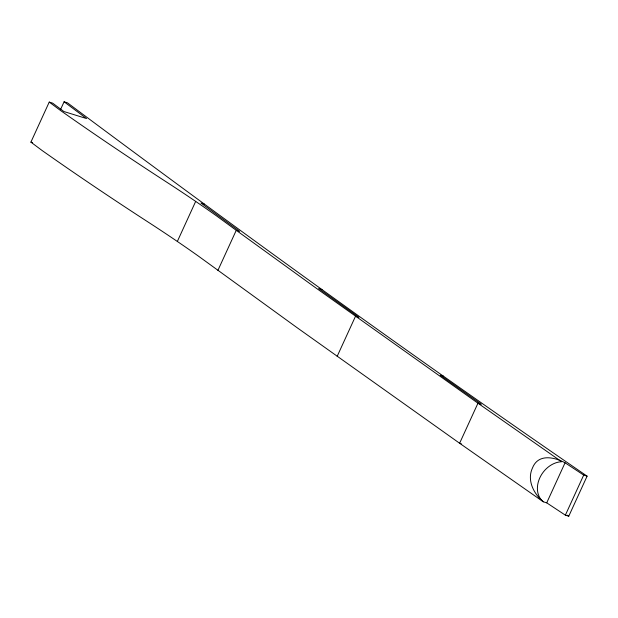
<?xml version="1.0" encoding="UTF-8"?>
<svg xmlns="http://www.w3.org/2000/svg" width="618" height="618" viewBox="0 0 618 618"><rect width="100%" height="100%" fill="white"/><g stroke="black" fill="none" stroke-linecap="round" stroke-linejoin="round"><path stroke-width="0.93" d="M64.087 101.792L67.486 102.843C238.471 230.321 411.194 355.551 587.1 476.154L568.761 516.208L565.362 515.157L546.721 502.843L543.322 501.793L459.614 443.253L296.887 327.54L198.556 256.215A646.104 107.748 24.6 0 0 178.741 242.41L174.616 239.606A646.104 107.748 24.6 0 0 148.783 222.488L142.789 218.602A1503.215 250.692 24.6 0 1 42.124 150.522L30.9 142.14L49.239 102.086L52.638 103.136L63.863 111.518L86.535 118.548L64.087 101.792L60.494 109.625M177.343 241.46L195.682 201.398M217.907 270.39L236.254 230.329L216.895 216.153A646.104 107.748 24.6 0 0 197.08 202.356L192.955 199.552A646.104 107.748 24.6 0 0 167.123 182.434L161.128 178.54A1503.215 250.692 24.6 0 1 60.464 110.46L49.239 102.086M337.165 356.347L355.504 316.285L358.904 317.343L318.633 288.536L322.032 289.587M546.721 502.843L565.061 462.789C554.323 457.034 538.232 453.512 532.546 467.818C526.667 480.116 533.666 493.805 543.322 501.793A23.306 18.161 -53.3 0 1 539.808 477.83A23.306 18.161 -53.3 0 1 561.662 461.731L477.953 403.199L315.234 287.478L236.254 230.329L239.653 231.387L200.943 203.036L204.342 204.087M565.362 515.157L583.701 475.095L565.061 462.789M30.9 142.14L32.599 142.673M443.654 376.246L440.255 375.188L481.352 404.249L477.953 403.199L459.614 443.253L461.314 443.778M583.701 475.095L587.1 476.154M567.208 515.18L568.761 516.208"/></g></svg>
